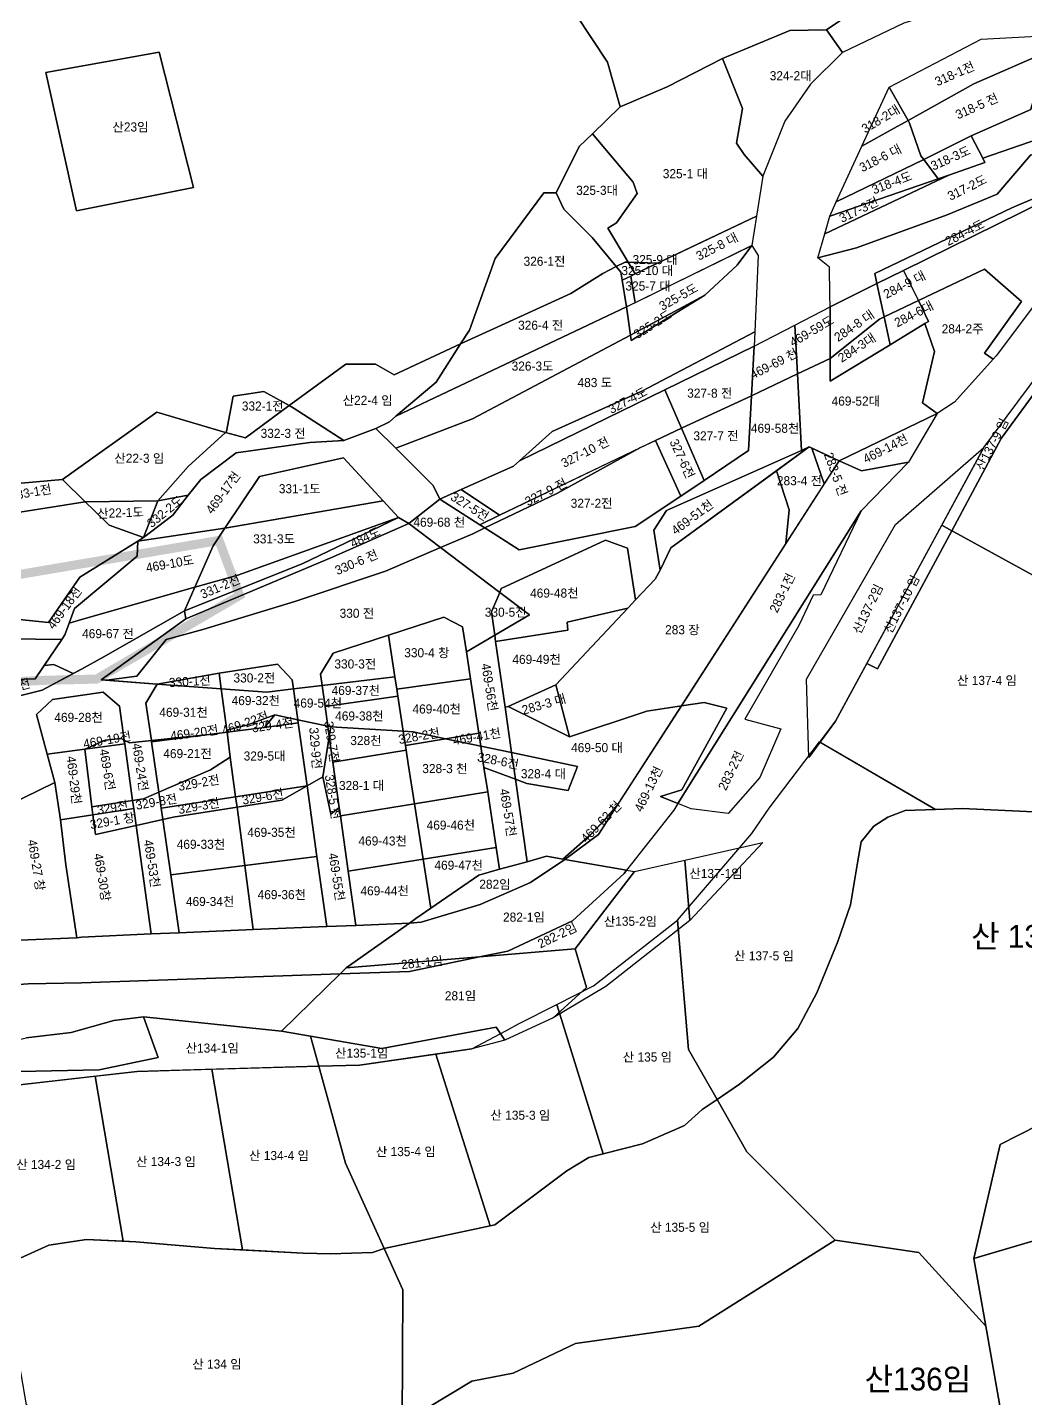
# Model space of a CAD drawing. Header units: metres. Extents: x 245462 to 249549, y 373212 to 377851.
# Drawn here: x 248544.3 to 248763.9, y 375845.1 to 376146.9 of the extents above; entities that cross this region are included whole.
import ezdxf

# ---------------------------------------------------------------- set-up
doc = ezdxf.new("R2010")
doc.units = ezdxf.units.M
doc.linetypes.add('boundary', pattern=[170, 150, -4, 4, -4, 4, -4])
for name, color, linetype in [('-00-도시계획도로 현황측량경계', 7, 'Continuous'), ('00_지번', 6, 'Continuous'), ('00_지적', 6, 'Continuous')]:
    doc.layers.add(name, color=color, linetype=linetype)
doc.styles.get("Standard").update_dxf_attribs({"font": ''})
doc.styles.get('Standard').set_extended_font_data('Gulim')

msp = doc.modelspace()

# ---------------------------------------------------------------- linework, layer by layer
at = {"layer": '-00-도시계획도로 현황측량경계', "color": 5, "linetype": 'boundary', "const_width": 2}
msp.add_lwpolyline([(248422.63, 375932.12), (248423.1, 375939.58), (248423.85, 375999.38), (248419.54, 376006.33), (248397.77, 376013.27), (248405.45, 376018.31), (248502.95, 376019.71), (248586.45, 376033.95), (248590.97, 376021.85), (248559.51, 376003.43), (248548.32, 376003.17), (248515, 376001.59), (248439.03, 376000.42), (248438.35, 375946.81), (248442.34, 375940.82), (248446.95, 375919.3), (248414.46, 375881.59), (248426.65, 375839.19)], dxfattribs=at)
at = {"layer": '00_지적', "linetype": 'Continuous'}
for points in [[(248707.23, 376176.65), (248715.62, 376178.75), (248711.88, 376175.29), (248711.8, 376170.93), (248706.95, 376168.43), (248711.02, 376166.49), (248715.57, 376159.67), (248724.78, 376165.1), (248742.55, 376171.11), (248747.83, 376165.68), (248739.88, 376162.86), (248728.69, 376152.13), (248720.09, 376146.38), (248712.04, 376146.22), (248697.19, 376140.03), (248685.06, 376133.78), (248674.73, 376129.43), (248671.89, 376139.24), (248661.46, 376155.18), (248669.4, 376162.64), (248699.58, 376177.05), (248707.23, 376176.65)], [(248779.56, 376161.55), (248783.76, 376156.09), (248781.9, 376154.38), (248774.82, 376154.42), (248754.49, 376153.33), (248737.13, 376147.83), (248723.6, 376141.36), (248720.09, 376146.38), (248728.69, 376152.13), (248739.88, 376162.86), (248747.83, 376165.68), (248754.48, 376161.36), (248769.7, 376158.36), (248779.56, 376161.55)], [(248661.46, 376155.18), (248671.89, 376139.24), (248674.73, 376129.43), (248668.59, 376123.46), (248665.69, 376120.64), (248660.61, 376110.47), (248657.9, 376110.45), (248647.23, 376096.01), (248641.53, 376080.27), (248639.59, 376077.22), (248624.98, 376070.44), (248620.89, 376072.75), (248614.34, 376072.79), (248601.91, 376063.66), (248596.34, 376066.75), (248589.57, 376065.69), (248588.11, 376057.94), (248587.9, 376057.74), (248572.78, 376062.16), (248552, 376047.35), (248539.59, 376046.29), (248522.39, 376038.99), (248516.3, 376036.82)], [(248720.09, 376146.38), (248723.6, 376141.36), (248716.59, 376134.42), (248710.93, 376126.27), (248706.13, 376114.17), (248701.97, 376118.91), (248700.29, 376121.39), (248701.65, 376129.05), (248697.19, 376140.03), (248712.04, 376146.22), (248720.09, 376146.38)], [(248801.77, 376139.16), (248773, 376124.47), (248754.47, 376118.1), (248751.91, 376123), (248765.06, 376128.82), (248765.32, 376129.79), (248798.44, 376146.36), (248807.9, 376146.64), (248801.77, 376139.16)], [(248778.71, 376145.6), (248770.98, 376142.52), (248752.53, 376134.46), (248738.06, 376126.37), (248733.87, 376133.71), (248754.13, 376144.28), (248778.71, 376145.6)], [(248738.06, 376126.37), (248752.53, 376134.46), (248770.98, 376142.52), (248778.71, 376145.6), (248785.53, 376145.97), (248775.26, 376141.74), (248766.92, 376135.69), (248765.32, 376129.79), (248765.06, 376128.82), (248751.91, 376123), (248741.5, 376117.83), (248740.88, 376118.64), (248738.39, 376125.81), (248738.06, 376126.37)], [(248555.06, 376106.51), (248548.34, 376136.93), (248573.3, 376141.44), (248580.86, 376111.63), (248555.06, 376106.51)], [(248573.3, 376141.44), (248548.34, 376136.93), (248555.06, 376106.51), (248580.86, 376111.63), (248573.3, 376141.44)], [(248676.45, 376095.21), (248671.98, 376102.72), (248673.92, 376103.89), (248678.45, 376110.29), (248677.56, 376112.78), (248668.59, 376123.46), (248674.73, 376129.43), (248685.06, 376133.78), (248697.19, 376140.03), (248701.65, 376129.05), (248700.29, 376121.39), (248701.97, 376118.91), (248706.13, 376114.17), (248704.69, 376105.32), (248682.94, 376094.96), (248676.45, 376095.21)], [(248801.77, 376139.16), (248791.44, 376126.55), (248765, 376118.78), (248757.63, 376110.16), (248746.65, 376105.65), (248726.73, 376098.37), (248718.2, 376096.19), (248719.73, 376101.45), (248746.99, 376114.39), (248754.96, 376117.15), (248754.47, 376118.1), (248773, 376124.47), (248801.77, 376139.16)], [(248738.06, 376126.37), (248735.03, 376124.68), (248727.89, 376120.72), (248733.87, 376133.71), (248738.06, 376126.37)], [(248791.44, 376126.55), (248790.55, 376121.6), (248788.9, 376119.12), (248760.9, 376107.17), (248730.72, 376092.71), (248731.19, 376090.49), (248720.89, 376085.37), (248720.86, 376087.99), (248720.78, 376094.14), (248718.2, 376096.19), (248726.73, 376098.37), (248746.65, 376105.65), (248757.63, 376110.16), (248765, 376118.78), (248791.44, 376126.55)], [(248727.89, 376120.72), (248735.03, 376124.68), (248738.06, 376126.37), (248738.39, 376125.81), (248740.88, 376118.64), (248741.5, 376117.83), (248722.25, 376108.48), (248727.89, 376120.72)], [(248676.45, 376095.21), (248675.8, 376095.23), (248673.85, 376094.25), (248668.53, 376100.64), (248662.35, 376106.85), (248660.61, 376110.47), (248665.69, 376120.64), (248668.59, 376123.46), (248677.56, 376112.78), (248678.45, 376110.29), (248673.92, 376103.89), (248671.98, 376102.72), (248676.45, 376095.21)], [(248754.47, 376118.1), (248754.96, 376117.15), (248746.99, 376114.39), (248744.67, 376113.58), (248741.5, 376117.83), (248751.91, 376123), (248754.47, 376118.1)], [(248788.71, 376118.84), (248737.06, 376093.4), (248731.19, 376090.49), (248730.72, 376092.71), (248760.9, 376107.17), (248788.9, 376119.12), (248788.71, 376118.84)], [(248741.5, 376117.83), (248744.67, 376113.58), (248720.86, 376105.34), (248722.25, 376108.48), (248741.5, 376117.83)], [(248756.77, 376073.86), (248754.85, 376075.15), (248762.98, 376086.54), (248754.86, 376093.7), (248740.32, 376086.75), (248737.06, 376093.4), (248788.71, 376118.84), (248773.77, 376096.37), (248757.43, 376074.59), (248756.77, 376073.86)], [(248744.67, 376113.58), (248746.99, 376114.39), (248719.73, 376101.45), (248720.86, 376105.34), (248744.67, 376113.58)], [(248673.85, 376094.25), (248670.87, 376092.73), (248663.84, 376088.33), (248646.01, 376080.16), (248639.59, 376077.23), (248641.53, 376080.27), (248647.23, 376096.01), (248657.9, 376110.45), (248660.61, 376110.47), (248662.35, 376106.85), (248668.53, 376100.64), (248673.85, 376094.25)], [(248678, 376092.61), (248704.69, 376105.32), (248703.65, 376098.87), (248677.98, 376086.26), (248677.05, 376092.15), (248678, 376092.61)], [(248703.65, 376098.87), (248705.09, 376096.65), (248704.33, 376079.85), (248679.47, 376066.78), (248659.78, 376057.91), (248652.54, 376051.44), (248651.27, 376050.3), (248639.75, 376045.15), (248635.06, 376043.05), (248633.54, 376046.08), (248625.33, 376054.26), (248642.2, 376060.71), (248676.99, 376079.12), (248677.15, 376077.95), (248693.37, 376087.93), (248700.43, 376094.58), (248703.65, 376098.87)], [(248693.37, 376087.93), (248676.99, 376079.12), (248676.11, 376085.34), (248703.65, 376098.87), (248700.43, 376094.58), (248693.37, 376087.93)], [(248673.85, 376094.25), (248675.8, 376095.23), (248676.45, 376095.21), (248678, 376092.61), (248677.05, 376092.15), (248675.17, 376091.26), (248674.89, 376093), (248673.85, 376094.25)], [(248682.94, 376094.96), (248678, 376092.61), (248676.45, 376095.21), (248682.94, 376094.96)], [(248639.59, 376077.23), (248646.01, 376080.16), (248663.84, 376088.33), (248670.87, 376092.73), (248673.85, 376094.25), (248674.89, 376093), (248676.11, 376085.34), (248625.38, 376061.29), (248634.2, 376068.76), (248639.59, 376077.23)], [(248675.17, 376091.26), (248677.05, 376092.15), (248677.98, 376086.26), (248676.11, 376085.34), (248675.17, 376091.26)], [(248740.32, 376086.75), (248732.77, 376083.15), (248731.19, 376090.49), (248737.06, 376093.4), (248740.32, 376086.75)], [(248740.32, 376086.75), (248754.86, 376093.7), (248762.98, 376086.54), (248754.85, 376075.15), (248756.77, 376073.86), (248748.25, 376064.42), (248744.46, 376061.9), (248741.21, 376064.25), (248743.84, 376075.53), (248741.74, 376081.67), (248742.56, 376082.17), (248740.32, 376086.75)], [(248732.77, 376083.15), (248731.74, 376082.66), (248720.92, 376074.02), (248720.89, 376085.37), (248731.19, 376090.49), (248732.77, 376083.15)], [(248693.37, 376087.93), (248677.15, 376077.95), (248676.99, 376079.12), (248693.37, 376087.93)], [(248732.77, 376083.15), (248740.32, 376086.75), (248742.56, 376082.17), (248741.74, 376081.67), (248734.1, 376077.02), (248732.77, 376083.15)], [(248676.99, 376079.12), (248642.2, 376060.71), (248625.33, 376054.26), (248620.96, 376058.6), (248623.96, 376060.08), (248625.38, 376061.29), (248676.11, 376085.34), (248676.99, 376079.12)], [(248713.12, 376081.37), (248720.89, 376085.37), (248720.92, 376074.02), (248713.7, 376070.6), (248713.12, 376081.37)], [(248720.92, 376074.02), (248731.74, 376082.66), (248732.77, 376083.15), (248734.1, 376077.02), (248720.93, 376069.01), (248720.92, 376074.02)], [(248780.08, 376082.94), (248769.97, 376072.04), (248758.57, 376056.37), (248747.67, 376036.07), (248745.46, 376037.28), (248754.74, 376054.39), (248777.42, 376084.88), (248780.08, 376082.94)], [(248795.11, 376038.1), (248786.43, 376023.33), (248782.26, 376017.11), (248748.14, 376035.82), (248747.67, 376036.07), (248758.57, 376056.37), (248769.97, 376072.04), (248780.08, 376082.94), (248815.67, 376057.01), (248810.83, 376053.91), (248800.8, 376047.49), (248795.11, 376038.1)], [(248704.33, 376079.85), (248704.19, 376076.75), (248684.54, 376067.12), (248652.54, 376051.44), (248659.78, 376057.91), (248679.47, 376066.78), (248704.33, 376079.85)], [(248713.7, 376070.6), (248703.58, 376065.76), (248704.19, 376076.75), (248713.12, 376081.37), (248713.7, 376070.6)], [(248734.1, 376077.02), (248741.74, 376081.67), (248743.84, 376075.53), (248741.21, 376064.25), (248744.46, 376061.9), (248722.88, 376051.5), (248716.33, 376054.53), (248714.59, 376053.75), (248713.7, 376070.6), (248720.92, 376074.02), (248720.93, 376069.01), (248734.1, 376077.02)], [(248601.91, 376063.66), (248614.34, 376072.79), (248620.89, 376072.75), (248624.98, 376070.44), (248639.59, 376077.22), (248634.2, 376068.76), (248625.38, 376061.29), (248623.96, 376060.08), (248620.96, 376058.6), (248613.9, 376055.98), (248602.79, 376063.17), (248601.91, 376063.66)], [(248688.22, 376058.64), (248684.54, 376067.12), (248704.19, 376076.75), (248703.58, 376065.76), (248688.22, 376058.64)], [(248635.17, 376032.4), (248642.26, 376035.44), (248644.93, 376036.71), (248652.49, 376031.85), (248677.99, 376037), (248688.07, 376043.69), (248693.2, 376047.17), (248702.91, 376053.76), (248703.58, 376065.76), (248713.7, 376070.6), (248714.59, 376053.75), (248684.88, 376040.57), (248682.15, 376036.18), (248683.48, 376027.44), (248682.43, 376025.43), (248678.11, 376020.85), (248676.31, 376032.24), (248671.47, 376033.99), (248648.56, 376023.35), (248648.21, 376022.53), (248635.17, 376032.4)], [(248587.9, 376057.74), (248588.11, 376057.94), (248589.57, 376065.69), (248596.34, 376066.75), (248601.91, 376063.66), (248592.26, 376056.56), (248587.9, 376057.74)], [(248688.22, 376058.64), (248682.45, 376055.97), (248648.14, 376039.49), (248639.75, 376045.15), (248651.27, 376050.3), (248652.54, 376051.44), (248684.54, 376067.12), (248688.22, 376058.64)], [(248688.22, 376058.64), (248703.58, 376065.76), (248702.91, 376053.76), (248693.2, 376047.17), (248688.22, 376058.64)], [(248552, 376047.35), (248572.78, 376062.16), (248587.9, 376057.74), (248579.68, 376050.25), (248572.98, 376042.68), (248556.99, 376042.48), (248552, 376047.35)], [(248601.91, 376063.66), (248602.79, 376063.17), (248613.9, 376055.98), (248606.45, 376055.54), (248590.25, 376053.23), (248582.45, 376047.39), (248579.7, 376043.9), (248572.98, 376042.68), (248579.68, 376050.25), (248587.9, 376057.74), (248592.26, 376056.56), (248601.91, 376063.66)], [(248744.46, 376061.9), (248738.16, 376051.18), (248727.8, 376049.24), (248722.88, 376051.5), (248744.46, 376061.9)], [(248620.96, 376058.6), (248625.33, 376054.26), (248633.54, 376046.08), (248635.06, 376043.05), (248628.22, 376037.67), (248625.97, 376038.98), (248622.55, 376042.68), (248613.84, 376052.11), (248595.34, 376048.05), (248587.7, 376036.65), (248568.62, 376033.81), (248569.85, 376034.58), (248576.27, 376039.55), (248579.7, 376043.9), (248582.45, 376047.39), (248590.25, 376053.23), (248606.45, 376055.54), (248613.9, 376055.98), (248620.96, 376058.6)], [(248644.93, 376036.71), (248660.93, 376044.36), (248679.15, 376054.39), (248682.45, 376055.97), (248688.07, 376043.69), (248677.99, 376037), (248652.49, 376031.85), (248644.93, 376036.71)], [(248682.45, 376055.97), (248688.22, 376058.64), (248693.2, 376047.17), (248688.07, 376043.69), (248682.45, 376055.97)], [(248679.15, 376054.39), (248660.93, 376044.36), (248644.93, 376036.71), (248643.83, 376037.42), (248648.14, 376039.49), (248679.15, 376054.39)], [(248716.33, 376054.53), (248685.87, 376032.33), (248683.48, 376027.44), (248682.15, 376036.18), (248684.88, 376040.57), (248714.59, 376053.75), (248716.33, 376054.53)], [(248716.91, 376054.26), (248719.59, 376046.38), (248711.18, 376033.29), (248711.89, 376040.67), (248709.08, 376049.24), (248716.33, 376054.53), (248716.91, 376054.26)], [(248754.74, 376054.39), (248722.09, 375994.17), (248716.19, 375986.21), (248715.72, 376003.45), (248735.31, 376037.47), (248754.74, 376054.39)], [(248719.59, 376046.38), (248716.91, 376054.26), (248722.88, 376051.5), (248719.59, 376046.38)], [(248622.55, 376042.68), (248587.7, 376036.65), (248595.34, 376048.05), (248613.84, 376052.11), (248622.55, 376042.68)], [(248722.88, 376051.5), (248727.8, 376049.24), (248738.16, 376051.18), (248727.76, 376040.49), (248687.42, 375976.05), (248683.56, 375977.61), (248688.25, 375979.08), (248698.21, 375997.03), (248693.21, 375998.31), (248688.19, 375997.52), (248722.88, 376051.5)], [(248527.76, 376037.82), (248516.3, 376036.82), (248522.39, 376038.99), (248539.59, 376046.29), (248552, 376047.35), (248556.99, 376042.48), (248527.76, 376037.82)], [(248709.08, 376049.24), (248711.89, 376040.67), (248711.18, 376033.29), (248688.19, 375997.52), (248680.61, 375996.34), (248663.56, 375990.73), (248660.53, 376002.19), (248676.43, 376019.07), (248678.11, 376020.85), (248682.43, 376025.43), (248683.48, 376027.44), (248685.87, 376032.33), (248709.08, 376049.24)], [(248579.7, 376043.9), (248576.27, 376039.55), (248569.85, 376034.58), (248572.98, 376042.68), (248579.7, 376043.9)], [(248639.75, 376045.15), (248648.14, 376039.49), (248643.83, 376037.42), (248635.06, 376043.05), (248639.75, 376045.15)], [(248556.99, 376042.48), (248558.97, 376040.54), (248562.3, 376037.28), (248569.85, 376034.58), (248568.62, 376033.81), (248555.83, 376025.84), (248548.91, 376015.91), (248538.33, 376017), (248528.69, 376017.65), (248520.06, 376021.08), (248506.55, 376024.95), (248499.94, 376027.49), (248498.87, 376031.2), (248505.12, 376032.84), (248516.3, 376036.82), (248527.76, 376037.82), (248556.99, 376042.48)], [(248572.98, 376042.68), (248569.85, 376034.58), (248562.3, 376037.28), (248558.97, 376040.54), (248556.99, 376042.48), (248572.98, 376042.68)], [(248622.55, 376042.68), (248625.97, 376038.98), (248590.59, 376026.32), (248581.13, 376023.69), (248585.13, 376032.8), (248587.7, 376036.65), (248622.55, 376042.68)], [(248644.93, 376036.71), (248642.26, 376035.44), (248635.17, 376032.4), (248628.22, 376037.67), (248635.06, 376043.05), (248643.83, 376037.42), (248644.93, 376036.71)], [(248635.17, 376032.4), (248623.05, 376027.22), (248603.11, 376020.53), (248582.92, 376014.34), (248574.81, 376012.13), (248568.4, 376004.1), (248561.72, 376003.19), (248560.54, 376003.28), (248579.13, 376016.67), (248611.03, 376030.14), (248628.22, 376037.67), (248635.17, 376032.4)], [(248625.97, 376038.98), (248628.22, 376037.67), (248611.03, 376030.14), (248579.13, 376016.67), (248578.84, 376018.48), (248604.73, 376028.78), (248625.97, 376038.98)], [(248625.97, 376038.98), (248604.73, 376028.78), (248578.84, 376018.48), (248581.13, 376023.69), (248590.59, 376026.32), (248625.97, 376038.98)], [(248727.76, 376040.49), (248718.84, 376021.97), (248717.14, 376021.93), (248714.02, 376015.2), (248702.14, 375994.63), (248710.05, 375992.45), (248705.47, 375981.78), (248698.47, 375973.85), (248690.34, 375974.86), (248687.42, 375976.05), (248727.76, 376040.49)], [(248568.62, 376033.81), (248587.7, 376036.65), (248585.13, 376032.8), (248581.13, 376023.69), (248556.19, 376016.55), (248553.47, 376015.77), (248554.63, 376018.97), (248568.46, 376030.5), (248568.62, 376033.81)], [(248770.43, 375975.41), (248771.32, 375974.14), (248771.16, 375974.14), (248767.3, 375974.14), (248750.01, 375974.97), (248744.09, 375974.74), (248718.67, 375989.56), (248722.09, 375994.17), (248728.97, 376006.85), (248731.34, 376005.66), (248747.67, 376036.07), (248748.14, 376035.82), (248782.26, 376017.11), (248780.23, 376014.09), (248772.97, 376002.96), (248770.43, 375975.41)], [(248728.97, 376006.85), (248745.46, 376037.28), (248747.67, 376036.07), (248731.34, 376005.66), (248728.97, 376006.85)], [(248538.33, 376017), (248548.91, 376015.91), (248555.83, 376025.84), (248568.62, 376033.81), (248568.46, 376030.5), (248554.63, 376018.97), (248553.47, 376015.77), (248552.51, 376013.14), (248551.84, 376012.15), (248534.35, 376012.37), (248538.33, 376017)], [(248561.72, 376003.19), (248568.4, 376004.1), (248574.81, 376012.13), (248582.92, 376014.34), (248603.11, 376020.53), (248623.05, 376027.22), (248635.17, 376032.4), (248648.21, 376022.53), (248646.38, 376018.26), (248647.12, 376013.07), (248640.88, 376009.43), (248640.05, 376014.92), (248635.89, 376017.09), (248623.71, 376013.11), (248611.54, 376009.15), (248608.77, 376004.53), (248609.13, 376002.01), (248602.82, 376001.27), (248602.54, 376003.26), (248599.31, 376006.74), (248586.48, 376004.71), (248572.87, 376002.34), (248561.72, 376003.19)], [(248648.21, 376022.53), (248648.56, 376023.35), (248671.47, 376033.99), (248676.31, 376032.24), (248678.11, 376020.85), (248676.43, 376019.07), (248663.06, 376015.94), (248663.21, 376014.22), (248647.31, 376011.73), (248647.12, 376013.07), (248654.79, 376017.55), (248648.21, 376022.53)], [(248554.38, 376004.66), (248550.08, 376006.67), (248547.96, 376006.41), (248551.84, 376012.15), (248552.51, 376013.14), (248553.47, 376015.77), (248556.19, 376016.55), (248581.13, 376023.69), (248578.84, 376018.48), (248560.95, 376008.24), (248556.19, 376005.64), (248554.38, 376004.66)], [(248647.12, 376013.07), (248646.38, 376018.26), (248648.21, 376022.53), (248654.79, 376017.55), (248647.12, 376013.07)], [(248529.44, 375996.49), (248547.56, 376000.96), (248556.19, 376005.64), (248560.95, 376008.24), (248578.84, 376018.48)], [(248578.84, 376018.48), (248579.13, 376016.67), (248560.54, 376003.28), (248572.87, 376002.34), (248570.37, 375998.15), (248571.57, 375989.88), (248566.77, 375989.37), (248565.59, 375989.97), (248564.54, 375997.47), (248560.96, 376000.55), (248549.79, 375998.96), (248546.32, 375995.66), (248548.67, 375986.91), (248550.35, 375980.67), (248540.02, 375975.62)], [(248635.89, 376017.09), (248640.05, 376014.92), (248640.88, 376009.43), (248641.79, 376003.48), (248625.56, 376001.2), (248625.14, 376003.9), (248623.71, 376013.11), (248635.89, 376017.09)], [(248647.31, 376011.73), (248663.21, 376014.22), (248663.06, 376015.94), (248676.43, 376019.07), (248660.53, 376002.19), (248650.09, 375997.38), (248649.38, 375997.28), (248647.31, 376011.73)], [(248534.35, 376012.37), (248551.84, 376012.15), (248546.01, 376003.52), (248536.09, 376003.21)], [(248623.71, 376013.11), (248625.14, 376003.9), (248609.13, 376002.01), (248608.77, 376004.53), (248611.54, 376009.15), (248623.71, 376013.11)], [(248647.12, 376013.07), (248647.31, 376011.73), (248649.38, 375997.28), (248650.81, 375987.25), (248644.04, 375988.68), (248643.6, 375991.55), (248641.79, 376003.48), (248640.88, 376009.43), (248647.12, 376013.07)], [(248547.96, 376006.41), (248550.08, 376006.67), (248554.38, 376004.66), (248547.56, 376000.96), (248529.44, 375996.49), (248536.09, 376003.21), (248546.01, 376003.52), (248547.96, 376006.41)], [(248572.87, 376002.34), (248586.48, 376004.71), (248586.93, 376001.31), (248572.87, 376002.34)], [(248586.48, 376004.71), (248599.31, 376006.74), (248602.54, 376003.26), (248602.82, 376001.27), (248596.94, 376000.57), (248586.93, 376001.31), (248586.48, 376004.71)], [(248586.93, 376001.31), (248588.15, 375992.18), (248588.21, 375991.74), (248584.32, 375991.24), (248571.57, 375989.88), (248570.37, 375998.15), (248572.87, 376002.34), (248586.93, 376001.31)], [(248609.13, 376002.01), (248609.77, 375997.4), (248610.38, 375993.06), (248603.77, 375994.48), (248602.82, 376001.27), (248609.13, 376002.01)], [(248609.13, 376002.01), (248625.14, 376003.9), (248625.56, 376001.2), (248625.8, 375999.66), (248609.77, 375997.4), (248609.13, 376002.01)], [(248625.56, 376001.2), (248641.79, 376003.48), (248643.6, 375991.55), (248636.27, 375990.31), (248629.18, 375991.81), (248627, 375991.94), (248625.8, 375999.66), (248625.56, 376001.2)], [(248663.56, 375990.73), (248650.09, 375997.38), (248660.53, 376002.19), (248663.56, 375990.73)], [(248556.93, 375988.02), (248548.67, 375986.91), (248546.32, 375995.66), (248549.79, 375998.96), (248560.96, 376000.55), (248564.54, 375997.47), (248565.59, 375989.97), (248564.9, 375990.32), (248561.39, 375989.99), (248556.93, 375988.02)], [(248602.82, 376001.27), (248603.77, 375994.48), (248598.76, 375995.56), (248592.55, 375993.28), (248588.15, 375992.18), (248586.93, 376001.31), (248596.94, 376000.57), (248602.82, 376001.27)], [(248609.77, 375997.4), (248625.8, 375999.66), (248627, 375991.94), (248611.08, 375992.91), (248610.38, 375993.06), (248609.77, 375997.4)], [(248687.42, 375976.05), (248686.5, 375974.58), (248676.14, 375961.37), (248662.56, 375963.72), (248669.97, 375969.26), (248688.19, 375997.52), (248693.21, 375998.31), (248698.21, 375997.03), (248688.25, 375979.08), (248683.56, 375977.61), (248687.42, 375976.05)], [(248598.76, 375995.56), (248596.43, 375992.8), (248588.21, 375991.74), (248588.15, 375992.18), (248592.55, 375993.28), (248598.76, 375995.56)], [(248603.77, 375994.48), (248603.87, 375993.77), (248596.43, 375992.8), (248598.76, 375995.56), (248603.77, 375994.48)], [(248688.19, 375997.52), (248674, 375975.52), (248670.63, 375971.68), (248669.46, 375970.47), (248668.28, 375969.25), (248662.1, 375963.8), (248658.53, 375964.42), (248654.25, 375963.24), (248651.65, 375981.4), (248654.15, 375980.48), (248663.28, 375978.94), (248665.33, 375984.2), (248650.81, 375987.25), (248649.38, 375997.28), (248650.09, 375997.38), (248663.56, 375990.73), (248680.61, 375996.34), (248688.19, 375997.52)], [(248605.81, 375979.94), (248590.1, 375977.54), (248588.94, 375986.28), (248588.21, 375991.74), (248596.43, 375992.8), (248603.87, 375993.77), (248605.81, 375979.94)], [(248603.87, 375993.77), (248603.77, 375994.48), (248610.38, 375993.06), (248610.71, 375990.69), (248609.27, 375981.94), (248605.81, 375979.94), (248603.87, 375993.77)], [(248611.08, 375992.91), (248610.71, 375990.69), (248610.38, 375993.06), (248611.08, 375992.91)], [(248627, 375991.94), (248627.48, 375988.83), (248627.64, 375987.8), (248611.48, 375985.17), (248610.71, 375990.69), (248611.08, 375992.91), (248627, 375991.94)], [(248565.7, 375989.19), (248556.93, 375988.02), (248561.39, 375989.99), (248564.9, 375990.32), (248565.59, 375989.97), (248565.7, 375989.19)], [(248571.57, 375989.88), (248571.61, 375989.6), (248573.2, 375978.58), (248569.8, 375977.11), (248567.44, 375976.73), (248565.7, 375989.19), (248565.59, 375989.97), (248566.77, 375989.37), (248571.57, 375989.88)], [(248584.32, 375991.24), (248571.61, 375989.6), (248571.57, 375989.88), (248584.32, 375991.24)], [(248584.32, 375991.24), (248588.21, 375991.74), (248588.94, 375986.28), (248584.56, 375983.48), (248573.2, 375978.58), (248571.61, 375989.6), (248584.32, 375991.24)], [(248610.71, 375990.69), (248611.48, 375985.17), (248612.88, 375975.2), (248611.03, 375973.73), (248609.27, 375981.94), (248610.71, 375990.69)], [(248636.27, 375990.31), (248627.48, 375988.83), (248627, 375991.94), (248629.18, 375991.81), (248636.27, 375990.31)], [(248645.56, 375978.64), (248629.47, 375975.99), (248628.1, 375984.81), (248627.64, 375987.8), (248627.48, 375988.83), (248636.27, 375990.31), (248644.04, 375988.68), (248644.75, 375983.96), (248645.56, 375978.64)], [(248643.6, 375991.55), (248644.04, 375988.68), (248636.27, 375990.31), (248643.6, 375991.55)], [(248703.7, 375969.46), (248707.49, 375975.01), (248718.6, 375989.59), (248744.09, 375974.74), (248737.43, 375974.48), (248733.57, 375973.04), (248730.54, 375971.04), (248727.77, 375967.62), (248726.94, 375963.01), (248725.36, 375953.71), (248722.6, 375945.69), (248717.98, 375934.4), (248713.83, 375926.51), (248708.45, 375920.24), (248700.94, 375914.25), (248696.02, 375910.89), (248689.71, 375921.89), (248687.35, 375950.4), (248703.7, 375969.46)], [(248556.93, 375988.02), (248558.5, 375975.28), (248558.71, 375973.56), (248551.59, 375972.48), (248550.35, 375980.67), (248548.67, 375986.91), (248556.93, 375988.02)], [(248565.7, 375989.19), (248567.44, 375976.73), (248558.5, 375975.28), (248556.93, 375988.02), (248565.7, 375989.19)], [(248588.94, 375986.28), (248590.1, 375977.54), (248573.71, 375975.04), (248573.2, 375978.58), (248584.56, 375983.48), (248588.94, 375986.28)], [(248611.48, 375985.17), (248627.64, 375987.8), (248628.1, 375984.81), (248629.47, 375975.99), (248613.15, 375973.3), (248612.88, 375975.2), (248611.48, 375985.17)], [(248650.81, 375987.25), (248651.65, 375981.4), (248644.75, 375983.96), (248644.04, 375988.68), (248650.81, 375987.25)], [(248650.81, 375987.25), (248665.33, 375984.2), (248663.28, 375978.94), (248654.15, 375980.48), (248651.65, 375981.4), (248650.81, 375987.25)], [(248651.65, 375981.4), (248654.25, 375963.24), (248648.16, 375961.56), (248647.42, 375966.39), (248645.56, 375978.64), (248644.75, 375983.96), (248651.65, 375981.4)], [(248538.96, 375945.84), (248536.54, 375959.56), (248540.05, 375960.21), (248538.02, 375971.16), (248540.02, 375975.62), (248550.35, 375980.67), (248551.59, 375972.48), (248552.74, 375962.54), (248555.15, 375946.46), (248538.96, 375945.84)], [(248605.81, 375979.94), (248609.27, 375981.94), (248611.03, 375973.73), (248612.88, 375975.2), (248613.15, 375973.3), (248614.85, 375961.14), (248616.52, 375949.21), (248610.17, 375948.95), (248608, 375964.37), (248605.81, 375979.94)], [(248567.44, 375976.73), (248569.8, 375977.11), (248573.2, 375978.58), (248573.71, 375975.04), (248574.07, 375972.54), (248568.21, 375971.23), (248567.7, 375974.92), (248567.44, 375976.73)], [(248590.41, 375975.25), (248576.37, 375973.06), (248574.07, 375972.54), (248573.71, 375975.04), (248590.1, 375977.54), (248590.41, 375975.25)], [(248605.81, 375979.94), (248600.29, 375976.8), (248590.41, 375975.25), (248590.1, 375977.54), (248605.81, 375979.94)], [(248605.81, 375979.94), (248608, 375964.37), (248592.12, 375962.37), (248590.41, 375975.25), (248600.29, 375976.8), (248605.81, 375979.94)], [(248645.56, 375978.64), (248647.42, 375966.39), (248631.36, 375963.8), (248629.47, 375975.99), (248645.56, 375978.64)], [(248558.5, 375975.28), (248567.44, 375976.73), (248567.7, 375974.92), (248558.71, 375973.56), (248558.5, 375975.28)], [(248567.7, 375974.92), (248568.21, 375971.23), (248559.25, 375969.23), (248558.71, 375973.56), (248567.7, 375974.92)], [(248574.07, 375972.54), (248576.37, 375973.06), (248590.41, 375975.25), (248592.12, 375962.37), (248575.83, 375960.32), (248574.07, 375972.54)], [(248629.47, 375975.99), (248631.36, 375963.8), (248614.85, 375961.14), (248613.15, 375973.3), (248629.47, 375975.99)], [(248662.56, 375963.72), (248662.1, 375963.8), (248668.28, 375969.25), (248669.46, 375970.47), (248670.63, 375971.68), (248674, 375975.52), (248669.97, 375969.26), (248662.56, 375963.72)], [(248696.02, 375910.89), (248700.94, 375914.25), (248708.45, 375920.24), (248713.83, 375926.51), (248717.98, 375934.4), (248722.6, 375945.69), (248725.36, 375953.71), (248726.94, 375963.01), (248727.77, 375967.62), (248730.54, 375971.04), (248733.57, 375973.04), (248737.43, 375974.48), (248744.09, 375974.74), (248750.01, 375974.97), (248767.3, 375974.14)], [(248571.55, 375947.35), (248556.19, 375946.61), (248555.15, 375946.46), (248552.74, 375962.54), (248551.59, 375972.48), (248558.71, 375973.56), (248559.25, 375969.23), (248568.21, 375971.23), (248571.55, 375947.35)], [(248574.07, 375972.54), (248575.83, 375960.32), (248577.67, 375947.61), (248571.55, 375947.35), (248568.21, 375971.23), (248574.07, 375972.54)], [(248631.36, 375963.8), (248647.42, 375966.39), (248648.16, 375961.56), (248643.61, 375960.31), (248633.04, 375952.99), (248631.36, 375963.8)], [(248706.11, 375967.46), (248690.06, 375950.29), (248688.96, 375963.57), (248706.11, 375967.46)], [(248592.12, 375962.37), (248594, 375948.28), (248577.67, 375947.61), (248575.83, 375960.32), (248592.12, 375962.37)], [(248608, 375964.37), (248610.17, 375948.95), (248594, 375948.28), (248592.12, 375962.37), (248608, 375964.37)], [(248628.33, 375949.7), (248630.95, 375949.9), (248643.93, 375953.8), (248654.96, 375958.64), (248662.56, 375963.72), (248676.14, 375961.37), (248675.56, 375960.63), (248664.22, 375950.19), (248649.99, 375943.51), (248643.75, 375942.31), (248614.46, 375939.87), (248628.33, 375949.7)], [(248614.85, 375961.14), (248631.36, 375963.8), (248633.04, 375952.99), (248629.77, 375950.72), (248628.33, 375949.7), (248616.52, 375949.21), (248614.85, 375961.14)], [(248662.56, 375963.72), (248654.96, 375958.64), (248643.93, 375953.8), (248630.95, 375949.9), (248628.33, 375949.7), (248629.77, 375950.72), (248633.04, 375952.99), (248643.61, 375960.31), (248648.16, 375961.56), (248654.25, 375963.24), (248658.53, 375964.42), (248662.1, 375963.8), (248662.56, 375963.72)], [(248688.96, 375963.57), (248690.06, 375950.29), (248671.58, 375935.8), (248659.94, 375928.87), (248667.29, 375935.54), (248664.82, 375944.07), (248677.9, 375961.06), (248688.96, 375963.57)], [(248677.9, 375961.06), (248664.82, 375944.07), (248643.75, 375942.31), (248649.99, 375943.51), (248664.22, 375950.19), (248675.56, 375960.63), (248676.14, 375961.37), (248677.9, 375961.06)], [(248689.71, 375921.89), (248696.02, 375910.89), (248692.77, 375908.67), (248688.83, 375905.17), (248679.6, 375901.14), (248671, 375898.93), (248660.74, 375931.78), (248668.87, 375935.92), (248687.35, 375950.4), (248689.71, 375921.89)], [(248628.33, 375949.7), (248614.46, 375939.87), (248613.11, 375938.54), (248556.19, 375936.57), (248544.45, 375936.39), (248471.94, 375931.04)], [(248538.96, 375945.84), (248555.15, 375946.46), (248556.19, 375946.61), (248571.55, 375947.35), (248577.67, 375947.61), (248594, 375948.28), (248610.17, 375948.95), (248616.52, 375949.21), (248628.33, 375949.7)], [(248643.75, 375942.31), (248664.82, 375944.07), (248667.29, 375935.54), (248659.94, 375928.87), (248649.32, 375923.96), (248647.41, 375926.8), (248622.29, 375922.11), (248606.59, 375924.81), (248600.22, 375925.91), (248613.11, 375938.54), (248628.34, 375939.08), (248643.75, 375942.31)], [(248614.46, 375939.87), (248643.75, 375942.31), (248628.34, 375939.08), (248613.11, 375938.54), (248614.46, 375939.87)], [(248471.94, 375931.04), (248544.45, 375936.39), (248556.19, 375936.57), (248613.11, 375938.54), (248600.22, 375925.91), (248569.85, 375929.08), (248563.28, 375928.28), (248553.91, 375925.65), (248544, 375924.47)], [(248520.45, 375919.62), (248536.04, 375923.41), (248539.21, 375923.33), (248544, 375924.47), (248553.91, 375925.65), (248563.28, 375928.28), (248569.85, 375929.08), (248573.04, 375920.17), (248560.06, 375917.44), (248542.6, 375917.07), (248537.83, 375915.56), (248531.77, 375915.37), (248519.94, 375915), (248520.45, 375919.62)], [(248569.85, 375929.08), (248600.22, 375925.91), (248606.59, 375924.81), (248608.4, 375918.22), (248568.43, 375917.07), (248532.19, 375912.92), (248531.77, 375915.37), (248537.83, 375915.56), (248542.6, 375917.07), (248560.06, 375917.44), (248573.04, 375920.17), (248569.85, 375929.08)], [(248671, 375898.93), (248667.85, 375898.12), (248662.94, 375895.19), (248647.17, 375883.29), (248646.13, 375883.07), (248634.13, 375920.88), (248642.09, 375922.02), (248649.56, 375926.01), (248652.37, 375927.52), (248660.74, 375931.78), (248671, 375898.93)], [(248606.59, 375924.81), (248622.29, 375922.11), (248647.41, 375926.8), (248649.32, 375923.96), (248642.09, 375922.02), (248617.36, 375918.47), (248608.4, 375918.22), (248606.59, 375924.81)], [(248646.13, 375883.07), (248622.77, 375878.07), (248614.28, 375896.85), (248608.4, 375918.22), (248617.36, 375918.47), (248634.13, 375920.88), (248646.13, 375883.07)], [(248591.6, 375877.77), (248585.46, 375878.08), (248568.18, 375879.59), (248565.37, 375879.72), (248559.22, 375916.02), (248568.43, 375917.07), (248584.84, 375917.54), (248591.6, 375877.77)], [(248591.6, 375877.77), (248584.84, 375917.54), (248608.4, 375918.22), (248614.28, 375896.85), (248622.77, 375878.07), (248620.2, 375877.25), (248610.97, 375876.91), (248604.93, 375877.08), (248591.6, 375877.77)], [(248559.22, 375916.02), (248565.37, 375879.72), (248557.27, 375880.1), (248549.03, 375878.81), (248539.64, 375874.57), (248538.9, 375873.98), (248532.19, 375912.92), (248559.22, 375916.02)], [(248647.17, 375883.29), (248662.94, 375895.19), (248667.85, 375898.12), (248671.57, 375899.08), (248679.6, 375901.14), (248688.83, 375905.17), (248692.77, 375908.67), (248696.02, 375910.89), (248702.61, 375899.39), (248722.04, 375879.92), (248691.99, 375861.02), (248664.86, 375857.2), (248651.16, 375850.66), (248642.04, 375848.87), (248626.72, 375839.65), (248626.88, 375869), (248622.77, 375878.07), (248647.17, 375883.29)], [(248779.52, 375911.77), (248758.35, 375901.02), (248752.52, 375875.9), (248755.15, 375861), (248740.39, 375877.25), (248722.04, 375879.92), (248702.61, 375899.39), (248696.02, 375910.89)], [(248822.44, 375894.67), (248814.4, 375891.22), (248812.6, 375887.86), (248798.52, 375892.19), (248798.27, 375890.53), (248795.85, 375888.65), (248754.22, 375876.4), (248752.52, 375875.9), (248758.35, 375901.02), (248779.52, 375911.77), (248819.9, 375905.9), (248823.9, 375898.45), (248823.68, 375897.87), (248822.99, 375896.1), (248822.44, 375894.67)], [(248795.85, 375888.65), (248797.81, 375886.08), (248795.6, 375879.82), (248795.7, 375875.51), (248794.7, 375872.3), (248798.56, 375870.33), (248804.47, 375870.77), (248812.98, 375861.34), (248818.09, 375849.98), (248830.29, 375830.94), (248832.29, 375829.72), (248761.86, 375792.16), (248757.89, 375813.78), (248757.92, 375823.19), (248758.69, 375841), (248755.15, 375861), (248752.52, 375875.9), (248795.85, 375888.65)], [(248538.9, 375873.98), (248539.64, 375874.57), (248549.03, 375878.81), (248557.27, 375880.1), (248568.18, 375879.59), (248585.46, 375878.08), (248604.93, 375877.08), (248610.97, 375876.91), (248620.2, 375877.25), (248622.77, 375878.07), (248626.88, 375869), (248626.72, 375839.65), (248592.45, 375829.36), (248580.7, 375825.84), (248544.11, 375843.72), (248538.9, 375873.98)], [(248722.04, 375879.92), (248740.39, 375877.25), (248755.15, 375861), (248758.69, 375841), (248757.92, 375823.19), (248714.01, 375815.26), (248710.1, 375801.08), (248662.15, 375831.73), (248626.72, 375839.65), (248642.04, 375848.87), (248651.16, 375850.66), (248664.86, 375857.2), (248691.99, 375861.02), (248722.04, 375879.92)]]:
    msp.add_lwpolyline(points, dxfattribs=at)

# ---------------------------------------------------------------- texts
at = {"layer": '00_지번', "attachment_point": 7}
for s, insert, char_height in [('324-2대', (248707.62, 376135.03), 2), ('산23임', (248563, 376123.79), 2), ('325-1 대', (248684.09, 376113.48), 2), ('325-3대', (248665.03, 376109.81), 2), ('326-1전', (248653.46, 376094.25), 2), ('325-9 대', (248677.44, 376094.56), 2), ('325-10 대', (248674.98, 376092.15), 2), ('325-7 대', (248675.87, 376088.75), 2), ('326-4 전', (248652.26, 376080.17), 2), ('284-2주', (248745.45, 376079.33), 2), ('326-3도', (248650.83, 376071.3), 2), ('483 도', (248665.33, 376067.68), 2), ('332-1전', (248591.47, 376062.38), 2), ('산22-4 임', (248613.66, 376063.62), 2), ('327-8 전', (248689.46, 376065.22), 2), ('469-52대', (248721.23, 376063.42), 2), ('332-3 전', (248595.6, 376056.37), 2), ('469-58천', (248703.47, 376057.49), 2), ('327-7 전', (248690.83, 376055.82), 2), ('산22-3 임', (248563.43, 376050.87), 2), ('283-4 전', (248709.2, 376045.94), 2), ('331-1도', (248599.61, 376044.31), 2), ('327-2전', (248663.83, 376040.98), 2), ('469-68 천', (248629.22, 376036.81), 2), ('331-3도', (248593.97, 376033.27), 2), ('469-48천', (248654.9, 376021.21), 2), ('330 전', (248612.99, 376016.77), 2), ('330-5전', (248644.93, 376017), 2), ('469-67 전', (248556.33, 376012.28), 2), ('283 장', (248684.6, 376013.09), 2), ('330-4 창', (248627.21, 376008.03), 2), ('330-3전', (248611.84, 376005.61), 2), ('469-49천', (248651, 376006.62), 2), ('330-2전', (248589.64, 376002.53), 2), ('산 137-4 임', (248748.83, 376001.97), 2), ('469-37천', (248611.22, 375999.77), 2), ('469-32천', (248589.22, 375997.55), 2), ('469-54천', (248602.87, 375997), 2), ('469-28천', (248550.22, 375993.85), 2), ('469-31천', (248573.32, 375994.97), 2), ('469-38천', (248612.01, 375994.16), 2), ('469-40천', (248629.02, 375995.7), 2), ('328천', (248615.33, 375988.75), 2), ('469-50 대', (248663.92, 375987.14), 2), ('469-21전', (248574.2, 375985.88), 2), ('329-5대', (248591.88, 375985.3), 2), ('328-3 천', (248631.18, 375982.58), 2), ('328-4 대', (248652.86, 375981.39), 2), ('328-1 대', (248612.85, 375978.8), 2), ('469-46천', (248632.13, 375970.13), 2), ('469-33천', (248577.15, 375965.91), 2), ('469-35천', (248592.68, 375968.55), 2), ('469-43천', (248617.13, 375966.65), 2), ('469-47천', (248633.85, 375961.31), 2), ('282임', (248643.72, 375957.1), 2), ('산137-1임', (248689.94, 375959.46), 2), ('469-36천', (248594.94, 375954.83), 2), ('469-44천', (248617.57, 375955.67), 2), ('469-34천', (248579.17, 375953.32), 2), ('282-1임', (248648.94, 375949.86), 2), ('산135-2임', (248671.12, 375948.95), 2), ('산 137-6 임', (248751.92, 375943.87), 5), ('산 137-5 임', (248699.78, 375941.34), 2), ('281임', (248636.14, 375932.54), 2), ('산134-1임', (248579.1, 375921.03), 2), ('산135-1임', (248611.99, 375919.92), 2), ('산 135 임', (248675.29, 375919.07), 2), ('산 135-3 임', (248646.18, 375906.26), 2), ('산 134-4 임', (248593.07, 375897.38), 2), ('산 135-4 임', (248620.96, 375898.25), 2), ('산 134-2 임', (248541.83, 375895.41), 2), ('산 134-3 임', (248568.2, 375896.06), 2), ('산 135-5 임', (248681.32, 375881.59), 2), ('산 134 임', (248580.58, 375851.48), 2), ('산136임', (248728.48, 375846.4), 5)]:
    msp.add_mtext(s, dxfattribs=dict(at, insert=insert, char_height=char_height))
at = {"layer": '00_지번', "char_height": 2, "attachment_point": 7}
for s, insert, rotation in [('318-1전', (248744.57, 376133.75), 24), ('318-5 전', (248749.12, 376126.47), 24), ('318-2대', (248728.71, 376123.32), 31), ('318-6 대', (248728.08, 376114.78), 27), ('318-3도', (248743.62, 376115.32), 24), ('318-4도', (248730.57, 376110.09), 21), ('317-2도', (248747.38, 376108.68), 26.1173), ('317-3전', (248723.59, 376103.69), 26), ('284-4도', (248746.89, 376098.72), 27), ('325-8 대', (248692.15, 376095.31), 27), ('284-9 대', (248733.39, 376086.92), 27), ('325-5도', (248684.01, 376084.45), 29), ('284-6대', (248735.77, 376080.63), 27), ('325-2도', (248678.51, 376078.23), 32), ('469-59도', (248712.75, 376076.48), 30.0618), ('284-8 대', (248722.78, 376077.42), 34.2534), ('284-3대', (248723.58, 376072.86), 33), ('469-69 천', (248703.98, 376069.24), 27), ('327-4도', (248672.8, 376061.73), 28), ('산137-9 임', (248754.75, 376049.04), 63), ('327-10 전', (248662.45, 376049.78), 26.8922), ('327-6전', (248685.38, 376055.61), 295), ('469-14천', (248728.85, 376050.7), 27), ('283-5 전', (248719.37, 376052.8), 290), ('469-17천', (248585.1, 376039.5), 53.7297), ('327-9 전', (248654.48, 376041.32), 27), ('333-1전', (248540.71, 376042.61), 10), ('332-2도', (248571.65, 376036.61), 39), ('327-5전', (248637.13, 376042.88), 328), ('산22-1도', (248559.69, 376038.71), 2), ('469-51천', (248687.02, 376034.93), 37), ('484도', (248615.95, 376032.26), 25), ('330-6 전', (248612.55, 376026.16), 22.8424), ('469-10도', (248570.58, 376026.9), 10), ('331-2전', (248582.93, 376020.92), 23), ('283-1전', (248709.4, 376017.78), 64.2253), ('산137-10 임', (248734.5, 376013.21), 63), ('469-18천', (248550.21, 376014.13), 53.7797), ('산137-2임', (248727.67, 376013.11), 64.2253), ('330-1전', (248575.51, 376001.49), 3.6824), ('469-56천', (248643.99, 376006.69), 279.191), ('469-5전', (248536.28, 375999.11), 15), ('283-3 대', (248653.49, 375995.37), 16), ('469-22전', (248587.53, 375990.92), 19), ('469-20전', (248575.91, 375989.73), 8), ('329-4전', (248593.86, 375991.52), 8), ('329-9전', (248606.13, 375992.69), 274.9313), ('329-7전', (248609.4, 375993.97), 279), ('328-2천', (248626.15, 375988.96), 10), ('469-41천', (248638.14, 375988.7), 10), ('469-19전', (248556.79, 375988), 10), ('469-29천', (248552.75, 375986.33), 276.9624), ('469-6전', (248559.97, 375987.84), 279.468), ('469-24전', (248567.16, 375989.14), 279), ('328-6천', (248643.13, 375985.22), 349), ('283-2전', (248698.11, 375978.67), 64.2253), ('469-13천', (248679.65, 375973.96), 64.2253), ('329-2전', (248577.67, 375978.66), 10), ('328-5 천', (248609.56, 375982.22), 279), ('329-8전', (248568.33, 375974.49), 10), ('329-3전', (248577.67, 375973.55), 10), ('329-6전', (248591.76, 375975.62), 10), ('469-57천', (248648.04, 375979.1), 279.191), ('329-1 창', (248558.28, 375970.18), 10), ('329전', (248559.87, 375973.42), 10), ('469-62 천', (248667.4, 375967.13), 46), ('469-27 창', (248544.14, 375967.89), 279.5256), ('469-53천', (248569.72, 375967.88), 279), ('469-30창', (248558.68, 375964.87), 279.5256), ('469-55천', (248610.36, 375964.97), 279), ('282-2임', (248657.25, 375943.95), 26), ('281-1임', (248626.66, 375939.39), 6)]:
    msp.add_mtext(s, dxfattribs=dict(at, insert=insert, rotation=rotation))

doc.saveas('drawing.dxf')
